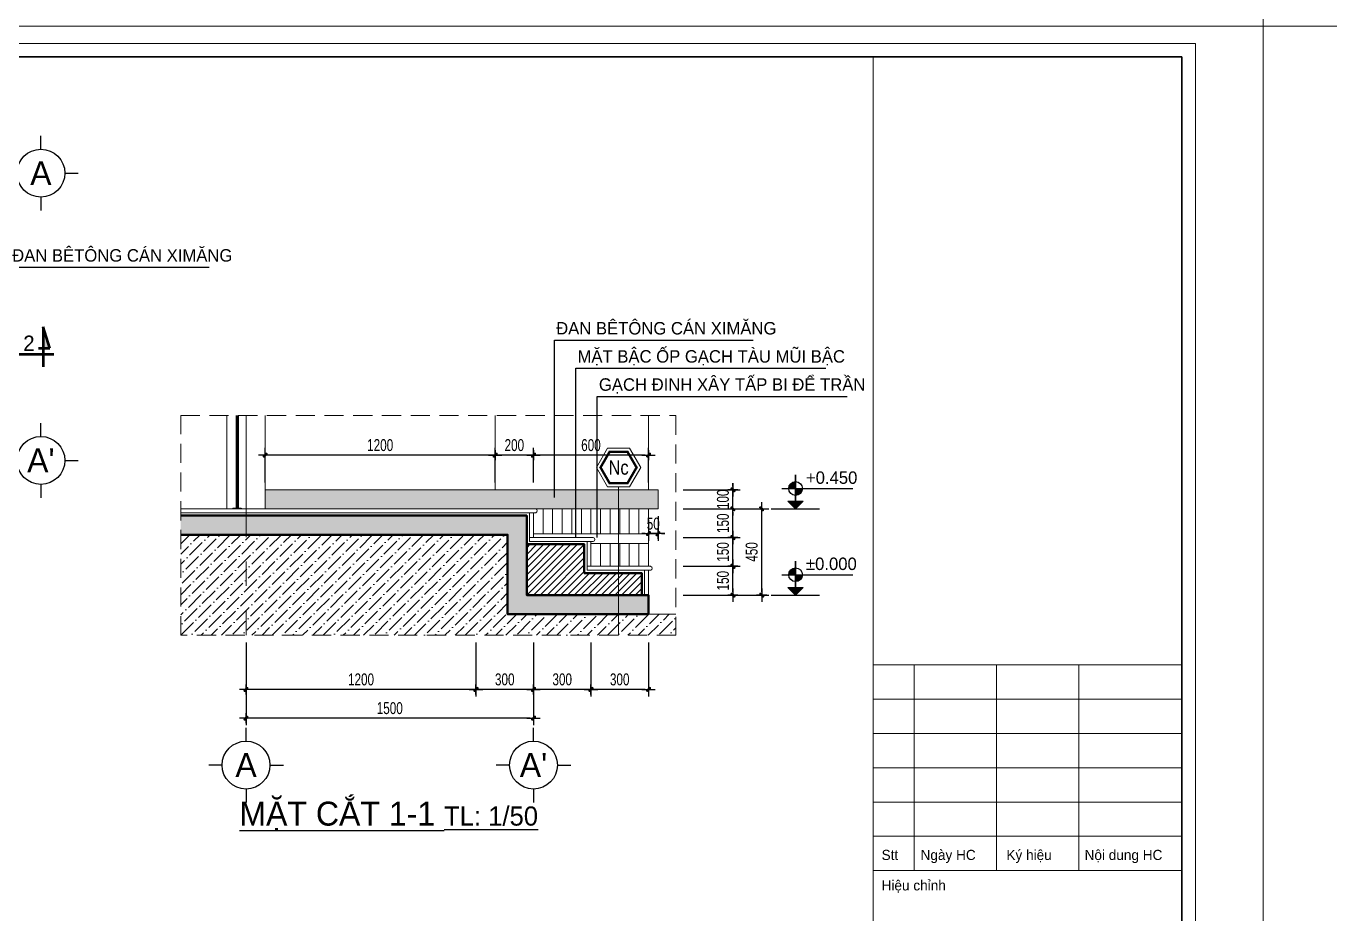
# Model space of a CAD drawing. Header units: inches. Extents: x 88947 to 296847, y 35049 to 161062.
# Drawn here: x 216142 to 222946, y 82919 to 87555 of the extents above; entities that cross this region are included whole.
import ezdxf
from ezdxf.enums import TextEntityAlignment as Align

# ---------------------------------------------------------------- set-up
doc = ezdxf.new("R2010")
doc.units = ezdxf.units.IN
doc.header["$MEASUREMENT"] = 0
doc.header["$PDMODE"] = 1
for name, pattern in [('ACAD_ISO03W100', [30, 12, -18]), ('CENTER', [50.8, 31.75, -6.35, 6.35, -6.35]), ('DASHED', [0.75, 0.5, -0.25])]:
    doc.linetypes.add(name, pattern=pattern)
for name, color, linetype, lineweight in [('A-Dims', 145, 'Continuous', 25), ('A-Text', 30, 'Continuous', 9), ('A-Wall', 2, 'Continuous', 35), ('CUA', 42, 'Continuous', 20), ('DIM', 7, 'Continuous', 25), ('GHICHU', 40, 'Continuous', 18), ('HACTH', 8, 'Continuous', 5), ('HATCH', 8, 'Continuous', 5), ('KHUNG 2', 144, 'Continuous', 18), ('KY HIEU', 4, 'Continuous', 25), ('NET THAY 2', 2, 'Continuous', 20), ('NETCAT', 4, 'Continuous', 53), ('NETMANH', 192, 'Continuous', 18), ('netthay', 254, 'Continuous', 25), ('THAY', 3, 'Continuous', 18), ('TRUC', 252, 'ACAD_ISO03W100', 13), ('TUONG', 4, 'Continuous', 50)]:
    doc.layers.add(name, color=color, linetype=linetype, lineweight=lineweight)
doc.layers.add('text', color=2, linetype='Continuous')
doc.styles.add('DDCo-B-Helve-condense', font='VHELVCB.TTF')
doc.styles.add('FRANKO', font='VFRANKO.TTF')
doc.styles.add('TEXT', font='VHELVCN.TTF')
doc.styles.add('tieude', font='VSOUVB.TTF')
doc.styles.add('VHELVEN', font='VHELVEN.TTF')
doc.styles.add('VNI-HELVE', font='VHELVEN.TTF')
doc.styles.add('VNI-HELVE-CONDENSE', font='VNARIAL.TTF', dxfattribs={"width": 0.7})
doc.dimstyles.new('TAS-50', dxfattribs={"dimscale": 25, "dimtxt": 2.5, "dimasz": 0.7, "dimexe": 1.5, "dimexo": 1.5, "dimgap": 0.8, "dimtad": 1, "dimdec": 0, "dimzin": 3, "dimdsep": 46, "dimtxsty": 'VNI-HELVE-CONDENSE', "dimblk": 'TICK', "dimcen": 2.5, "dimclrt": 71, "dimazin": 2, "dimtfac": 0.75, "dimtdec": 0, "dimtix": 1, "dimtmove": 2, "dimatfit": 2, "dimldrblk": 'TICK123', "dimfxl": 1.5, "dimtolj": 1, "dimtzin": 0, "dimarcsym": 0})
doc.dimstyles.new('TL 50', dxfattribs={"dimscale": 50, "dimtxt": 1.25, "dimasz": 0.5, "dimexe": 1, "dimexo": 1, "dimgap": 0.5, "dimtad": 1, "dimdec": 0, "dimzin": 3, "dimdsep": 46, "dimtxsty": 'VNI-HELVE-CONDENSE', "dimblk": 'DOT', "dimcen": 2, "dimclrt": 7, "dimazin": 2, "dimtfac": 0.75, "dimtdec": 0, "dimtix": 1, "dimtmove": 2, "dimatfit": 2, "dimfxl": 1.5, "dimtolj": 1, "dimtzin": 0, "dimarcsym": 0})

# ---------------------------------------------------------------- blocks, each defined once
blk = doc.blocks.new('khung ten')
at = {"layer": 'A-Wall', "ltscale": 0.7}
blk.add_lwpolyline([(267204, -219099), (305804, -219099), (305804, -190799), (267204, -190799)], close=True, dxfattribs=at)
at = {"layer": 'KHUNG 2', "ltscale": 0.7}
for p, q in [((301249, -219099), (301249, -190799)), ((301249, -199776), (305804, -199776)), ((301856, -202813), (301856, -199776)), ((303071, -202813), (303071, -199776)), ((304286, -202813), (304286, -199776)), ((301249, -200282), (305804, -200282)), ((301249, -200789), (305804, -200789)), ((305804, -201295), (301249, -201295)), ((301249, -201801), (305804, -201801)), ((301249, -202307), (305804, -202307)), ((301249, -202813), (305804, -202813))]:
    blk.add_line(p, q, dxfattribs=at)
blk.add_lwpolyline([(267004, -219299), (306004, -219299), (306004, -190599), (267004, -190599)], close=True, dxfattribs=at)
at = {"layer": 'NETMANH', "ltscale": 0.7}
blk.add_lwpolyline([(265004, -220042), (307004, -220042), (307004, -190342), (265004, -190342)], close=True, dxfattribs=at)
at = {"layer": 'text', "linetype": 'Continuous', "style": 'FRANKO'}
for s, p in [('Stt', (301373, -202657)), ('Ngaøy HC', (301948, -202657)), ('Kyù hieäu', (303215, -202657)), ('Noäi dung HC', (304369, -202657)), ('Hieäu chænh', (301373, -203106))]:
    blk.add_text(s, height=150, dxfattribs=at).set_placement(p)
blk = doc.blocks.new('TRUCCOT')
for p, q in [((0, -140), (0, 0)), ((-250, -390), (-390, -390)), ((250, -390), (390, -390)), ((0, -640), (0, -780))]:
    blk.add_line(p, q)
blk.add_circle((0, -390), 250)
at = {"layer": 'GHICHU', "style": 'VHELVEN'}
blk.add_attdef('TRUC', text='', height=280, dxfattribs=at).set_placement((0, -390), align=Align.MIDDLE_CENTER)
blk = doc.blocks.new('dc')
at = {"layer": 'NETCAT'}
blk.add_hatch(color=256, dxfattribs=at).paths.add_polyline_path([(828, 672), (828, 147), (989, 147)])
for p, q in [((828, 672), (828, -310)), ((989, 147), (828, 672)), ((0, 0), (1087, 0)), ((717, 147), (989, 147))]:
    blk.add_line(p, q, dxfattribs=at)
at = {"style": 'VNI-HELVE', "flags": 4}
blk.add_attdef('E', text='', height=375, dxfattribs=at).set_placement((482, 272), align=Align.MIDDLE_CENTER)
blk = doc.blocks.new('TICK')
at = {"layer": 'A-Dims', "color": 1}
for p, q in [((-2, 0), (2, 0)), ((0, 1.5), (0, -1.5))]:
    blk.add_line(p, q, dxfattribs=at)
at = {"layer": 'A-Dims', "color": 1, "const_width": 0.788}
blk.add_lwpolyline([(-0.33, -0.35), (0.38, 0.38)], dxfattribs=at)
at = {"layer": 'A-Dims', "color": 1, "const_width": 0.394}
for points in [[(0.24, 0.52, -0.414214), (0.52, 0.52, -1)], [(0.52, 0.52, -0.414214), (0.52, 0.24, -1)], [(-0.47, -0.21, 0.414214), (-0.47, -0.49, 1)], [(-0.47, -0.49, 0.414214), (-0.19, -0.49, 1)]]:
    blk.add_lwpolyline(points, format="xyb", dxfattribs=at)
blk = doc.blocks.new('*D1778')
at = {"layer": 'Defpoints', "color": 0}
for p in [(218789.6, 84373.7), (219089.6, 84373.7), (218789.6, 84091.2)]:
    blk.add_point(p, dxfattribs=at)
at = {"layer": 'DIM', "color": 0, "lineweight": -2}
for p, q in [((218789.6, 84336.2), (218789.6, 84053.7)), ((219089.6, 84336.2), (219089.6, 84053.7)), ((219072.1, 84091.2), (218807.1, 84091.2))]:
    blk.add_line(p, q, dxfattribs=at)
at = {"layer": 'DIM', "color": 0, "lineweight": -2, "xscale": 17.5, "yscale": 17.5, "zscale": 17.5, "rotation": 180}
blk.add_blockref('TICK', (218789.6, 84091.2), dxfattribs=at)
at = {"layer": 'DIM', "color": 0, "lineweight": -2, "xscale": 17.5, "yscale": 17.5, "zscale": 17.5}
blk.add_blockref('TICK', (219089.6, 84091.2), dxfattribs=at)
at = {"layer": 'DIM', "color": 71, "insert": (218939.6, 84143.2), "char_height": 62.5, "attachment_point": 5, "style": 'VNI-HELVE-CONDENSE'}
blk.add_mtext('\\A1;300', dxfattribs=at)
blk = doc.blocks.new('TICK123')
at = {"layer": 'A-Dims', "color": 1}
blk.add_lwpolyline([(0.05, 0, 0, 0.84, 0), (-2.11, 0, 8.4, 8.4, 0)], format="xyseb", dxfattribs=at)
blk = doc.blocks.new('*D1779')
at = {"layer": 'Defpoints', "color": 0}
for p in [(217289.6, 84373.7), (218489.6, 84373.7), (217289.6, 84091.2)]:
    blk.add_point(p, dxfattribs=at)
at = {"layer": 'DIM', "color": 0, "lineweight": -2}
for p, q in [((217289.6, 84336.2), (217289.6, 84053.7)), ((218489.6, 84336.2), (218489.6, 84053.7)), ((218472.1, 84091.2), (217307.1, 84091.2))]:
    blk.add_line(p, q, dxfattribs=at)
at = {"layer": 'DIM', "color": 0, "lineweight": -2, "xscale": 17.5, "yscale": 17.5, "zscale": 17.5, "rotation": 180}
blk.add_blockref('TICK', (217289.6, 84091.2), dxfattribs=at)
at = {"layer": 'DIM', "color": 0, "lineweight": -2, "xscale": 17.5, "yscale": 17.5, "zscale": 17.5}
blk.add_blockref('TICK', (218489.6, 84091.2), dxfattribs=at)
at = {"layer": 'DIM', "color": 71, "insert": (217889.6, 84143.1), "char_height": 62.5, "attachment_point": 5, "style": 'VNI-HELVE-CONDENSE'}
blk.add_mtext('\\A1;1200', dxfattribs=at)
blk = doc.blocks.new('*D1780')
at = {"layer": 'Defpoints', "color": 0}
for p in [(219533.2, 84733.8), (219830.4, 84733.8), (219533.2, 84583.8)]:
    blk.add_point(p, dxfattribs=at)
at = {"layer": 'DIM', "color": 0, "lineweight": -2}
for p, q in [((219570.7, 84733.8), (219867.9, 84733.8)), ((219830.4, 84601.3), (219830.4, 84716.3)), ((219570.7, 84583.8), (219867.9, 84583.8))]:
    blk.add_line(p, q, dxfattribs=at)
at = {"layer": 'DIM', "color": 0, "lineweight": -2, "xscale": 17.5, "yscale": 17.5, "zscale": 17.5}
for p, rotation in [((219830.4, 84733.8), 90), ((219830.4, 84583.8), 270)]:
    blk.add_blockref('TICK', p, dxfattribs=dict(at, rotation=rotation))
at = {"layer": 'DIM', "color": 71, "insert": (219778.5, 84658.8), "char_height": 62.5, "attachment_point": 5, "rotation": 90, "style": 'VNI-HELVE-CONDENSE'}
blk.add_mtext('\\A1;150', dxfattribs=at)
blk = doc.blocks.new('*D1781')
at = {"layer": 'Defpoints', "color": 0}
for p in [(219533.2, 84883.8), (219830.4, 84883.8), (219533.2, 84733.8)]:
    blk.add_point(p, dxfattribs=at)
at = {"layer": 'DIM', "color": 0, "lineweight": -2}
for p, q in [((219570.7, 84883.8), (219867.9, 84883.8)), ((219830.4, 84751.3), (219830.4, 84866.3)), ((219570.7, 84733.8), (219867.9, 84733.8))]:
    blk.add_line(p, q, dxfattribs=at)
at = {"layer": 'DIM', "color": 0, "lineweight": -2, "xscale": 17.5, "yscale": 17.5, "zscale": 17.5}
for p, rotation in [((219830.4, 84883.8), 90), ((219830.4, 84733.8), 270)]:
    blk.add_blockref('TICK', p, dxfattribs=dict(at, rotation=rotation))
at = {"layer": 'DIM', "color": 71, "insert": (219778.5, 84808.8), "char_height": 62.5, "attachment_point": 5, "rotation": 90, "style": 'VNI-HELVE-CONDENSE'}
blk.add_mtext('\\A1;150', dxfattribs=at)
blk = doc.blocks.new('*D1782')
at = {"layer": 'Defpoints', "color": 0}
for p in [(219533.2, 85033.8), (219830.4, 85033.8), (219533.2, 84883.8)]:
    blk.add_point(p, dxfattribs=at)
at = {"layer": 'DIM', "color": 0, "lineweight": -2}
for p, q in [((219570.7, 85033.8), (219867.9, 85033.8)), ((219830.4, 84901.3), (219830.4, 85016.3)), ((219570.7, 84883.8), (219867.9, 84883.8))]:
    blk.add_line(p, q, dxfattribs=at)
at = {"layer": 'DIM', "color": 0, "lineweight": -2, "xscale": 17.5, "yscale": 17.5, "zscale": 17.5}
for p, rotation in [((219830.4, 85033.8), 90), ((219830.4, 84883.8), 270)]:
    blk.add_blockref('TICK', p, dxfattribs=dict(at, rotation=rotation))
at = {"layer": 'DIM', "color": 71, "insert": (219778.5, 84958.8), "char_height": 62.5, "attachment_point": 5, "rotation": 90, "style": 'VNI-HELVE-CONDENSE'}
blk.add_mtext('\\A1;150', dxfattribs=at)
blk = doc.blocks.new('*D1783')
at = {"layer": 'Defpoints', "color": 0}
for p in [(219533.2, 85133.8), (219830.4, 85133.8), (219533.2, 85033.8)]:
    blk.add_point(p, dxfattribs=at)
at = {"layer": 'DIM', "color": 0, "lineweight": -2}
for p, q in [((219570.7, 85133.8), (219867.9, 85133.8)), ((219830.4, 85151.3), (219830.4, 85168.8)), ((219830.4, 85033.8), (219830.4, 85133.8)), ((219570.7, 85033.8), (219867.9, 85033.8)), ((219830.4, 85016.3), (219830.4, 84998.8))]:
    blk.add_line(p, q, dxfattribs=at)
at = {"layer": 'DIM', "color": 0, "lineweight": -2, "xscale": 17.5, "yscale": 17.5, "zscale": 17.5}
for p, rotation in [((219830.4, 85133.8), 270), ((219830.4, 85033.8), 90)]:
    blk.add_blockref('TICK', p, dxfattribs=dict(at, rotation=rotation))
at = {"layer": 'DIM', "color": 71, "insert": (219778.5, 85083.8), "char_height": 62.5, "attachment_point": 5, "rotation": 90, "style": 'VNI-HELVE-CONDENSE'}
blk.add_mtext('\\A1;100', dxfattribs=at)
blk = doc.blocks.new('*D1784')
at = {"layer": 'Defpoints', "color": 0}
for p in [(219783.2, 85033.8), (219980.4, 85033.8), (219783.2, 84583.8)]:
    blk.add_point(p, dxfattribs=at)
at = {"layer": 'DIM', "color": 0, "lineweight": -2}
for p, q in [((219820.7, 85033.8), (220017.9, 85033.8)), ((219980.4, 84601.3), (219980.4, 85016.3)), ((219820.7, 84583.8), (220017.9, 84583.8))]:
    blk.add_line(p, q, dxfattribs=at)
at = {"layer": 'DIM', "color": 0, "lineweight": -2, "xscale": 17.5, "yscale": 17.5, "zscale": 17.5}
for p, rotation in [((219980.4, 85033.8), 90), ((219980.4, 84583.8), 270)]:
    blk.add_blockref('TICK', p, dxfattribs=dict(at, rotation=rotation))
at = {"layer": 'DIM', "color": 71, "insert": (219928.5, 84808.8), "char_height": 62.5, "attachment_point": 5, "rotation": 90, "style": 'VNI-HELVE-CONDENSE'}
blk.add_mtext('\\A1;450', dxfattribs=at)
blk = doc.blocks.new('*D1785')
at = {"layer": 'Defpoints', "color": 0}
for p in [(218789.6, 85314.5), (218789.6, 85133.8), (219389.6, 85133.8)]:
    blk.add_point(p, dxfattribs=at)
at = {"layer": 'DIM', "color": 0, "lineweight": -2}
for p, q in [((218789.6, 85171.3), (218789.6, 85352)), ((219389.6, 85171.3), (219389.6, 85352)), ((219372.1, 85314.5), (218807.1, 85314.5))]:
    blk.add_line(p, q, dxfattribs=at)
at = {"layer": 'DIM', "color": 0, "lineweight": -2, "xscale": 17.5, "yscale": 17.5, "zscale": 17.5, "rotation": 180}
blk.add_blockref('TICK', (218789.6, 85314.5), dxfattribs=at)
at = {"layer": 'DIM', "color": 0, "lineweight": -2, "xscale": 17.5, "yscale": 17.5, "zscale": 17.5}
blk.add_blockref('TICK', (219389.6, 85314.5), dxfattribs=at)
at = {"layer": 'DIM', "color": 71, "insert": (219089.6, 85366.4), "char_height": 62.5, "attachment_point": 5, "style": 'VNI-HELVE-CONDENSE'}
blk.add_mtext('\\A1;600', dxfattribs=at)
blk = doc.blocks.new('*D1786')
at = {"layer": 'Defpoints', "color": 0}
for p in [(218589.6, 85314.5), (218589.6, 85133.8), (218789.6, 85133.8)]:
    blk.add_point(p, dxfattribs=at)
at = {"layer": 'DIM', "color": 0, "lineweight": -2}
for p, q in [((218589.6, 85171.3), (218589.6, 85352)), ((218789.6, 85171.3), (218789.6, 85352)), ((218772.1, 85314.5), (218607.1, 85314.5))]:
    blk.add_line(p, q, dxfattribs=at)
at = {"layer": 'DIM', "color": 0, "lineweight": -2, "xscale": 17.5, "yscale": 17.5, "zscale": 17.5, "rotation": 180}
blk.add_blockref('TICK', (218589.6, 85314.5), dxfattribs=at)
at = {"layer": 'DIM', "color": 0, "lineweight": -2, "xscale": 17.5, "yscale": 17.5, "zscale": 17.5}
blk.add_blockref('TICK', (218789.6, 85314.5), dxfattribs=at)
at = {"layer": 'DIM', "color": 71, "insert": (218689.6, 85366.4), "char_height": 62.5, "attachment_point": 5, "style": 'VNI-HELVE-CONDENSE'}
blk.add_mtext('\\A1;200', dxfattribs=at)
blk = doc.blocks.new('*D1787')
at = {"layer": 'Defpoints', "color": 0}
for p in [(217389.6, 85314.5), (217389.6, 85133.8), (218589.6, 85133.8)]:
    blk.add_point(p, dxfattribs=at)
at = {"layer": 'DIM', "color": 0, "lineweight": -2}
for p, q in [((217389.6, 85171.3), (217389.6, 85352)), ((218589.6, 85171.3), (218589.6, 85352)), ((218572.1, 85314.5), (217407.1, 85314.5))]:
    blk.add_line(p, q, dxfattribs=at)
at = {"layer": 'DIM', "color": 0, "lineweight": -2, "xscale": 17.5, "yscale": 17.5, "zscale": 17.5, "rotation": 180}
blk.add_blockref('TICK', (217389.6, 85314.5), dxfattribs=at)
at = {"layer": 'DIM', "color": 0, "lineweight": -2, "xscale": 17.5, "yscale": 17.5, "zscale": 17.5}
blk.add_blockref('TICK', (218589.6, 85314.5), dxfattribs=at)
at = {"layer": 'DIM', "color": 71, "insert": (217989.6, 85366.4), "char_height": 62.5, "attachment_point": 5, "style": 'VNI-HELVE-CONDENSE'}
blk.add_mtext('\\A1;1200', dxfattribs=at)
blk = doc.blocks.new('*D1788')
at = {"layer": 'Defpoints', "color": 0}
for p in [(219089.6, 84373.7), (219389.6, 84373.7), (219089.6, 84091.2)]:
    blk.add_point(p, dxfattribs=at)
at = {"layer": 'DIM', "color": 0, "lineweight": -2}
for p, q in [((219089.6, 84336.2), (219089.6, 84053.7)), ((219389.6, 84336.2), (219389.6, 84053.7)), ((219372.1, 84091.2), (219107.1, 84091.2))]:
    blk.add_line(p, q, dxfattribs=at)
at = {"layer": 'DIM', "color": 0, "lineweight": -2, "xscale": 17.5, "yscale": 17.5, "zscale": 17.5, "rotation": 180}
blk.add_blockref('TICK', (219089.6, 84091.2), dxfattribs=at)
at = {"layer": 'DIM', "color": 0, "lineweight": -2, "xscale": 17.5, "yscale": 17.5, "zscale": 17.5}
blk.add_blockref('TICK', (219389.6, 84091.2), dxfattribs=at)
at = {"layer": 'DIM', "color": 71, "insert": (219239.6, 84143.2), "char_height": 62.5, "attachment_point": 5, "style": 'VNI-HELVE-CONDENSE'}
blk.add_mtext('\\A1;300', dxfattribs=at)
blk = doc.blocks.new('*D1789')
at = {"layer": 'Defpoints', "color": 0}
for p in [(217289.6, 84123.7), (218789.6, 84123.7), (217289.6, 83941.2)]:
    blk.add_point(p, dxfattribs=at)
at = {"layer": 'DIM', "color": 0, "lineweight": -2}
for p, q in [((217289.6, 84086.2), (217289.6, 83903.7)), ((218789.6, 84086.2), (218789.6, 83903.7)), ((218772.1, 83941.2), (217307.1, 83941.2))]:
    blk.add_line(p, q, dxfattribs=at)
at = {"layer": 'DIM', "color": 0, "lineweight": -2, "xscale": 17.5, "yscale": 17.5, "zscale": 17.5, "rotation": 180}
blk.add_blockref('TICK', (217289.6, 83941.2), dxfattribs=at)
at = {"layer": 'DIM', "color": 0, "lineweight": -2, "xscale": 17.5, "yscale": 17.5, "zscale": 17.5}
blk.add_blockref('TICK', (218789.6, 83941.2), dxfattribs=at)
at = {"layer": 'DIM', "color": 71, "insert": (218039.6, 83993.1), "char_height": 62.5, "attachment_point": 5, "style": 'VNI-HELVE-CONDENSE'}
blk.add_mtext('\\A1;1500', dxfattribs=at)
blk = doc.blocks.new('*D1790')
at = {"layer": 'Defpoints', "color": 0}
for p in [(218489.6, 84373.7), (218789.6, 84373.7), (218489.6, 84091.2)]:
    blk.add_point(p, dxfattribs=at)
at = {"layer": 'DIM', "color": 0, "lineweight": -2}
for p, q in [((218489.6, 84336.2), (218489.6, 84053.7)), ((218789.6, 84336.2), (218789.6, 84053.7)), ((218772.1, 84091.2), (218507.1, 84091.2))]:
    blk.add_line(p, q, dxfattribs=at)
at = {"layer": 'DIM', "color": 0, "lineweight": -2, "xscale": 17.5, "yscale": 17.5, "zscale": 17.5, "rotation": 180}
blk.add_blockref('TICK', (218489.6, 84091.2), dxfattribs=at)
at = {"layer": 'DIM', "color": 0, "lineweight": -2, "xscale": 17.5, "yscale": 17.5, "zscale": 17.5}
blk.add_blockref('TICK', (218789.6, 84091.2), dxfattribs=at)
at = {"layer": 'DIM', "color": 71, "insert": (218639.6, 84143.2), "char_height": 62.5, "attachment_point": 5, "style": 'VNI-HELVE-CONDENSE'}
blk.add_mtext('\\A1;300', dxfattribs=at)
blk = doc.blocks.new('_Dot')
at = {"layer": 'netthay', "color": 0, "lineweight": -2}
blk.add_line((-0.5, 0), (-1, 0), dxfattribs=at)
at = {"layer": 'netthay', "color": 0, "const_width": 0.5}
blk.add_lwpolyline([(-0.25, 0, 1), (0.25, 0, 1)], format="xyb", close=True, dxfattribs=at)
blk = doc.blocks.new('A$C688775B1')
h = blk.add_hatch(color=256)
h.paths.add_polyline_path([(332, 278), (332, 372, 0.414214), (239, 278)])
h.paths.add_polyline_path([(332, 278), (332, 185, 0.414214), (426, 278)])
h = blk.add_hatch(color=256)
h.paths.add_polyline_path([(434, 104), (330, 104), (330, 0)])
h.paths.add_polyline_path([(330, 104), (226, 104), (330, 0)])
for p, q in [((332, 465), (330, 0)), ((330, 0), (332, 465)), ((145, 278), (1114, 278)), ((0, 0), (660, 0)), ((330, 0), (226, 104)), ((226, 104), (434, 104)), ((330, 0), (434, 104))]:
    blk.add_line(p, q)
blk.add_circle((332, 278), 93.5)
at = {"style": 'TEXT'}
blk.add_attdef('CAO ÑOÄ', (474, 342), '', height=170, dxfattribs=at)
blk = doc.blocks.new('*D1791')
at = {"layer": 'Defpoints', "color": 0}
for p in [(219389.6, 85013.8), (219439.6, 85033.8), (219389.6, 84904.4)]:
    blk.add_point(p, dxfattribs=at)
at = {"layer": 'DIM', "color": 0, "lineweight": -2}
for p, q in [((219439.6, 84996.3), (219439.6, 84866.9)), ((219389.6, 84976.3), (219389.6, 84866.9)), ((219372.1, 84904.4), (219354.6, 84904.4)), ((219439.6, 84904.4), (219389.6, 84904.4)), ((219457.1, 84904.4), (219474.6, 84904.4))]:
    blk.add_line(p, q, dxfattribs=at)
at = {"layer": 'DIM', "color": 0, "lineweight": -2, "xscale": 17.5, "yscale": 17.5, "zscale": 17.5}
blk.add_blockref('TICK', (219389.6, 84904.4), dxfattribs=at)
at = {"layer": 'DIM', "color": 0, "lineweight": -2, "xscale": 17.5, "yscale": 17.5, "zscale": 17.5, "rotation": 180}
blk.add_blockref('TICK', (219439.6, 84904.4), dxfattribs=at)
at = {"layer": 'DIM', "color": 71, "insert": (219414.6, 84956.3), "char_height": 62.5, "attachment_point": 5, "style": 'VNI-HELVE-CONDENSE'}
blk.add_mtext('\\A1;50', dxfattribs=at)
blk = doc.blocks.new('A$C072E28EF')
at = {"layer": 'HACTH'}
for points in [[(-500, 0), (-500, -130), (-550, -130), (-550, 0)], [(-450, 0), (-450, -130), (-500, -130), (-500, 0)], [(-400, 0), (-400, -130), (-450, -130), (-450, 0)], [(-350, 0), (-350, -130), (-400, -130), (-400, 0)], [(-300, 0), (-300, -130), (-350, -130), (-350, 0)], [(-200, 0), (-200, -130), (-250, -130), (-250, 0)], [(-150, 0), (-150, -130), (-200, -130), (-200, 0)], [(-100, 0), (-100, -130), (-150, -130), (-150, 0)], [(-50, 0), (-50, -130), (-100, -130), (-100, 0)], [(-200, -180), (-200, -300), (-250, -300), (-250, -180)], [(-150, -180), (-150, -300), (-200, -300), (-200, -180)], [(-100, -180), (-100, -300), (-150, -300), (-150, -180)], [(-50, -180), (-50, -300), (-100, -300), (-100, -180)]]:
    blk.add_lwpolyline(points, close=True, dxfattribs=at)
for points in [[(0, -130), (-600, -130)], [(0, -180), (-300, -180)]]:
    blk.add_lwpolyline(points, dxfattribs=at)

msp = doc.modelspace()

# ---------------------------------------------------------------- hatches: boundary and pattern name
at = {"layer": 'HACTH'}
h = msp.add_hatch(dxfattribs=at)
h.set_pattern_fill('AR-SAND', color=256, scale=20, style=0)
h.set_pattern_definition([(37.5, (217389.598, 85033.75), (-1.25987, 38.53648), [0, -30.4, 0, -34, 0, -32.5]), (7.5, (217389.6, 85033.75), (35.3955, 56.4429), [0, -16.4, 0, -27.4, 0, -10.5]), (327.5, (217364.998, 85033.75), (62.28284, 0.1132), [0, -10, 0, -36, 0, -47]), (317.5, (217365, 85033.75), (60.1225, 17.5535), [0, -5, 0, -23.6, 0, -27])])
h.paths.add_polyline_path([(219233.5, 85133.8), (217389.6, 85133.8), (217389.6, 85033.8), (219233.5, 85033.8)])
h.paths.add_polyline_path([(219439.6, 85133.8), (219389.6, 85133.8), (219233.5, 85133.8), (219233.5, 85033.8), (219389.6, 85033.8), (219409.6, 85033.8), (219439.6, 85033.8)])
h = msp.add_hatch(dxfattribs=at)
h.set_pattern_fill('CHAU-01', color=256, scale=10, style=0, pattern_type=2)
h.set_pattern_definition([(50, (216948.725, 84483.75), (71.726, -6.2752), [7.5, -82.5]), (355, (216948.725, 84483.75), (-13.8751, 75.2192), [6, -66]), (100.4514, (216954.7, 84483.23), (57.851, 68.944), [6.374, -70.1142]), (46.184, (216948.725, 84503.75), (106.724, -16.552), [11.25, -123.75]), (96.6356, (216957.62, 84502.37), (93.4663, 97.412), [9.561, -105.1713]), (351.184, (216948.72, 84503.75), (93.466, 97.412), [9, -99]), (21, (216958.725, 84498.75), (59.6907, -40.2619), [7.5, -82.5]), (326, (216958.725, 84498.75), (24.3315, 72.515), [6, -66]), (71.4514, (216963.7, 84495.395), (84.0223, 32.253), [6.374, -70.1142]), (37.5, (216948.725, 84483.75), (1.21599, 33.28939), [0, -65.2, 0, -67, 0, -66.25]), (7.5, (216948.725, 84483.75), (26.30695, 39.44117), [0, -38.2, 0, -63.7, 0, -25.25]), (327.5, (216926.425, 84483.75), (53.38224, -2.2555), [0, -25, 0, -78, 0, -103.5]), (317.5, (216916.425, 84483.75), (58.3186, 10.0105), [0, -32.5, 0, -51.8, 0, -73.5]), (45, (216948.725, 84483.75), (-30.05204, 30.05204), []), (45, (216948.725, 84496), (-30.05204, 30.05204), [])])
h.paths.add_polyline_path([(219389.6, 84483.8), (219389.6, 84583.8), (218754.6, 84583.8), (218754.6, 84998.8), (217289.6, 84998.8), (217289.6, 84898.8), (218654.6, 84898.8), (218654.6, 84483.8)])
h.paths.add_polyline_path([(217289.6, 84898.8), (217289.6, 84998.8), (217189.5, 84998.8), (216948.7, 84998.8), (216948.7, 84898.8)])
h = msp.add_hatch(dxfattribs=at)
h.set_pattern_fill('ANSI31', color=256, scale=200, style=0)
h.set_pattern_definition([(45, (218754.595, 84583.75), (-17.6777, 17.6777), [])])
h.paths.add_polyline_path([(219354.6, 84698.8), (219054.6, 84698.8), (219054.6, 84848.8), (218754.6, 84848.8), (218754.6, 84583.8), (219354.6, 84583.8)])
at = {"layer": 'HATCH'}
h = msp.add_hatch(dxfattribs=at)
h.set_pattern_fill('ANSI36', color=256, scale=300, style=0)
h.set_pattern_definition([(45, (216948.725, 84373.747), (19.8874, 72.9204), [93.75, -18.75, 0, -18.75])])
h.paths.add_polyline_path([(219533.2, 84483.8), (217289.6, 84483.8), (217289.6, 84373.7), (219533.2, 84373.7)])
h.paths.add_polyline_path([(218654.6, 84898.8), (217289.6, 84898.8), (217289.6, 84483.8), (218654.6, 84483.8)])
h.paths.add_polyline_path([(217289.6, 84898.8), (216948.7, 84898.8), (216948.7, 84483.8), (217289.6, 84483.8)])
h.paths.add_polyline_path([(217289.6, 84483.8), (216948.7, 84483.8), (216948.7, 84373.7), (217289.6, 84373.7)])

# ---------------------------------------------------------------- linework, layer by layer
at = {"layer": 'CUA'}
for p, q in [((217237.5, 85043.9), (217237.5, 85520.7)), ((217249.5, 85043.9), (217249.5, 85520.7))]:
    msp.add_line(p, q, dxfattribs=at)
at = {"layer": 'HACTH', "color": 252}
msp.add_lwpolyline([(219117.8, 85249.9), (219175.7, 85350.1), (219291.4, 85350.1), (219349.2, 85249.9), (219291.4, 85149.7), (219175.7, 85149.7)], close=True, dxfattribs=at)
msp.add_lwpolyline([(219233.5, 85149.7), (219233.5, 84373.7)], dxfattribs=at)
at = {"layer": 'HATCH'}
for p, q in [((217238.5, 85042.9), (217238.5, 85520.7)), ((217240.5, 85042.9), (217240.5, 85520.7)), ((217242.5, 85042.9), (217242.5, 85520.7)), ((217244.5, 85042.9), (217244.5, 85520.7)), ((217246.5, 85042.9), (217246.5, 85520.7)), ((217248.5, 85042.9), (217248.5, 85520.7))]:
    msp.add_line(p, q, dxfattribs=at)
at = {"layer": 'KHUNG 2', "linetype": 'DASHED', "ltscale": 200}
msp.add_lwpolyline([(216948.7, 85520.7), (219533.2, 85520.7), (219533.2, 84373.7), (216948.7, 84373.7)], close=True, dxfattribs=at)
at = {"layer": 'KY HIEU', "const_width": 12.5}
msp.add_lwpolyline([(219139.5, 85249.9), (219186.5, 85331.3), (219280.5, 85331.3), (219327.6, 85249.9), (219280.5, 85168.5), (219186.5, 85168.5)], close=True, dxfattribs=at)
at = {"layer": 'NET THAY 2'}
for p, q in [((217220, 85035.9), (217222, 85037.9)), ((217267, 85035.9), (217265, 85037.9))]:
    msp.add_line(p, q, dxfattribs=at)
for points in [[(217220, 85035.9), (217267, 85035.9)], [(217265, 85037.9), (217222, 85037.9)]]:
    msp.add_lwpolyline(points, dxfattribs=at)
msp.add_lwpolyline([(217235.5, 85037.9), (217251.5, 85037.9), (217251.5, 85038.9), (217235.5, 85038.9)], close=True, dxfattribs=at)
at = {"layer": 'NET THAY 2', "ltscale": 5}
msp.add_lwpolyline([(217249.5, 85043.9), (217248.5, 85042.9), (217238.5, 85042.9), (217237.5, 85043.9)], dxfattribs=at)
at = {"layer": 'THAY'}
for p, q in [((218801.8, 85033.8), (216948.7, 85033.8)), ((218801.8, 85013.8), (216948.7, 85013.8)), ((219101.8, 84883.8), (218769.6, 84883.8)), ((219101.8, 84863.8), (218769.6, 84863.8)), ((219401.8, 84713.8), (219069.6, 84713.8))]:
    msp.add_line(p, q, dxfattribs=at)
for points in [[(217189.5, 85033.8), (217189.5, 85520.7)], [(217389.6, 85033.8), (217389.6, 85520.7)], [(218589.6, 85520.7), (218589.6, 85133.8)], [(219389.6, 85133.8), (219389.6, 85520.7)], [(219389.6, 85133.8), (217389.6, 85133.8)], [(219389.6, 84733.8), (219389.6, 85033.8), (219409.6, 85033.8), (219409.6, 85033.8), (219439.6, 85033.8), (219439.6, 85133.8), (219389.6, 85133.8)], [(219389.6, 85033.8), (217389.6, 85033.8)], [(218769.6, 84863.8), (218769.6, 85013.8)], [(218789.6, 84883.8), (218789.6, 85013.8), (218789.6, 85013.8)], [(219069.6, 84713.8), (219069.6, 84863.8)], [(219089.6, 84733.8), (219089.6, 84863.8), (219089.6, 84863.8)], [(219401.8, 84733.8), (219069.6, 84733.8)], [(219369.6, 84583.8), (219369.6, 84713.8)], [(219389.6, 84583.8), (219389.6, 84713.8), (219389.6, 84713.8)], [(219389.6, 84483.8), (219533.2, 84483.8)]]:
    msp.add_lwpolyline(points, dxfattribs=at)
for centre in [(218799.3, 85023.8), (219099.3, 84873.8), (219399.3, 84723.8)]:
    msp.add_arc(centre, 10.3, 284.44863, 75.55137, dxfattribs=at)
at = {"layer": 'TRUC', "linetype": 'CENTER', "ltscale": 20}
msp.add_lwpolyline([(217289.6, 85520.7), (217289.6, 84373.7)], dxfattribs=at)
at = {"layer": 'TUONG'}
for points in [[(216948.7, 84998.8), (218754.6, 84998.8), (218754.6, 84583.8), (219389.6, 84583.8), (219389.6, 84483.8), (218654.6, 84483.8), (218654.6, 84898.8), (216948.7, 84898.8)], [(218754.6, 84848.8), (219054.6, 84848.8), (219054.6, 84698.8), (219354.6, 84698.8), (219354.6, 84583.8)]]:
    msp.add_lwpolyline(points, dxfattribs=at)

# ---------------------------------------------------------------- block references
ref = msp.add_blockref('dc', (216054.9, 85841.5), dxfattribs=dict(xscale=0.2124999999650754, yscale=0.2125000000232831, zscale=0.2125))
ref.add_attrib('E', '2', dxfattribs={"height": 79.7, "style": 'tieude'}).set_placement((216156.6, 85898.6), align=Align.MIDDLE_CENTER)
at = {"layer": 'A-Text', "xscale": 0.3535714285681024, "yscale": 0.3535714286845177, "zscale": 0.3535714286832132}
for p in [(114049.4, 165355.2), (114049.4, 154854.2), (128899.4, 154854.2)]:
    msp.add_blockref('khung ten', p, dxfattribs=at)
at = {"layer": 'DIM'}
ref = msp.add_blockref('TRUCCOT', (216218.9, 86981.6), dxfattribs=dict(at, xscale=0.5, yscale=0.5, zscale=0.5))
ref.add_attrib('TRUC', 'A', dxfattribs={"layer": 'GHICHU', "height": 125, "style": 'FRANKO'}).set_placement((216218.9, 86786.6), align=Align.MIDDLE_CENTER)
ref = msp.add_blockref('TRUCCOT', (216218.9, 85481.6), dxfattribs=dict(at, xscale=0.5, yscale=0.5, zscale=0.5))
ref.add_attrib('TRUC', "A'", dxfattribs={"layer": 'GHICHU', "height": 125, "style": 'FRANKO'}).set_placement((216218.9, 85286.6), align=Align.MIDDLE_CENTER)
ref = msp.add_blockref('A$C688775B1', (220030.4, 85033.8), dxfattribs=dict(at, xscale=0.3823529411747586, yscale=0.3823529411747586, zscale=0.3823529411764706))
ref.add_attrib('CAO ÑOÄ', '+0.450', (220211.5, 85164.5), dxfattribs={"layer": '0', "height": 65, "style": 'FRANKO'})
ref = msp.add_blockref('A$C688775B1', (220030.4, 84583.8), dxfattribs=dict(at, xscale=0.3823529411747586, yscale=0.3823529411747586, zscale=0.3823529411764706))
ref.add_attrib('CAO ÑOÄ', '%%P0.000', (220211.5, 84714.5), dxfattribs={"layer": '0', "height": 65, "style": 'FRANKO'})
ref = msp.add_blockref('TRUCCOT', (217289.6, 83891.2), dxfattribs=dict(at, xscale=0.5, yscale=0.5, zscale=0.5))
ref.add_attrib('TRUC', 'A', dxfattribs={"layer": 'GHICHU', "height": 125, "style": 'FRANKO'}).set_placement((217289.6, 83696.2), align=Align.MIDDLE_CENTER)
ref = msp.add_blockref('TRUCCOT', (218789.6, 83891.2), dxfattribs=dict(at, xscale=0.5, yscale=0.5, zscale=0.5))
ref.add_attrib('TRUC', "A'", dxfattribs={"layer": 'GHICHU', "height": 125, "style": 'FRANKO'}).set_placement((218789.6, 83696.2), align=Align.MIDDLE_CENTER)
at = {"layer": 'HATCH'}
msp.add_blockref('A$C072E28EF', (219389.6, 85033.8), dxfattribs=at)

# ---------------------------------------------------------------- texts
at = {"layer": 'KY HIEU', "style": 'DDCo-B-Helve-condense'}
msp.add_text('Nc', height=75, dxfattribs=at).set_placement((219181.3, 85212.3))
at = {"layer": 'text', "style": 'FRANKO'}
for s, p in [('ÑAN BEÂTOÂNG CAÙN XIMAÊNG', (216069, 86324.7)), ('ÑAN BEÂTOÂNG CAÙN XIMAÊNG', (218908, 85944.3)), ('MAËT BAÄC OÁP GAÏCH TAØU MUÕI BAÄC', (219019.5, 85797.4)), ('GAÏCH ÑINH XAÂY TAÁP BI ÑEÅ TRAÀN', (219131, 85650.5))]:
    msp.add_text(s, height=65, dxfattribs=at).set_placement(p)
at = {"layer": 'text', "insert": (217254.8, 83505.1), "char_height": 125, "width": 5864.249, "attachment_point": 1, "style": 'FRANKO'}
msp.add_mtext('{\\LMAËT CAÉT 1-1 \\H0.8x;TL: 1/50}', dxfattribs=at)

# ---------------------------------------------------------------- dimensions: what is measured, and where the dimension line sits
at = {"layer": 'DIM'}
for base, p1, p2, picture, middle in [((217389.6, 85314.5), (218589.6, 85133.8), (217389.6, 85133.8), '*D1787', (217989.6, 85366.4)), ((218589.6, 85314.5), (218789.6, 85133.8), (218589.6, 85133.8), '*D1786', (218689.6, 85366.4)), ((218789.6, 85314.5), (219389.6, 85133.8), (218789.6, 85133.8), '*D1785', (219089.6, 85366.4)), ((219389.6, 84904.4), (219439.6, 85033.8), (219389.6, 85013.8), '*D1791', (219414.6, 84956.3)), ((217289.6, 84091.2), (218489.6, 84373.7), (217289.6, 84373.7), '*D1779', (217889.6, 84143.1)), ((218489.6, 84091.2), (218789.6, 84373.7), (218489.6, 84373.7), '*D1790', (218639.6, 84143.2)), ((218789.6, 84091.2), (219089.6, 84373.7), (218789.6, 84373.7), '*D1778', (218939.6, 84143.2)), ((219089.6, 84091.2), (219389.6, 84373.7), (219089.6, 84373.7), '*D1788', (219239.6, 84143.2)), ((217289.6, 83941.2), (218789.6, 84123.7), (217289.6, 84123.7), '*D1789', (218039.6, 83993.1))]:
    dim = msp.add_linear_dim(base=base, p1=p1, p2=p2, dimstyle='TAS-50', dxfattribs=at)
    dim.commit()
    dim.dimension.update_dxf_attribs({"geometry": picture, "text_midpoint": middle})
for base, p1, p2, picture, middle in [((219830.4, 85133.8), (219533.2, 85033.8), (219533.2, 85133.8), '*D1783', (219778.5, 85083.8)), ((219830.4, 85033.8), (219533.2, 84883.8), (219533.2, 85033.8), '*D1782', (219778.5, 84958.8)), ((219980.4, 85033.8), (219783.2, 84583.8), (219783.2, 85033.8), '*D1784', (219928.5, 84808.8)), ((219830.4, 84883.8), (219533.2, 84733.8), (219533.2, 84883.8), '*D1781', (219778.5, 84808.8)), ((219830.4, 84733.8), (219533.2, 84583.8), (219533.2, 84733.8), '*D1780', (219778.5, 84658.8))]:
    dim = msp.add_linear_dim(base=base, p1=p1, p2=p2, angle=90, dimstyle='TAS-50', dxfattribs=at)
    dim.commit()
    dim.dimension.update_dxf_attribs({"geometry": picture, "text_midpoint": middle})

# ---------------------------------------------------------------- leaders
at = {"layer": 'HACTH'}
for points in [[(215285.8, 86295.4), (216059.7, 86295.4), (217096.7, 86295.4)], [(218898.7, 85093.4), (218898.7, 85914.9), (219935.7, 85914.9)], [(219010.2, 84883.8), (219010.2, 85768), (220315.7, 85768)], [(219121.8, 84883.8), (219121.8, 85621.2), (220427.2, 85621.2)]]:
    msp.add_leader(points, dimstyle='TL 50', override={"dimgap": 0.5, "dimtad": 0}, dxfattribs=at)

doc.saveas('drawing.dxf')
